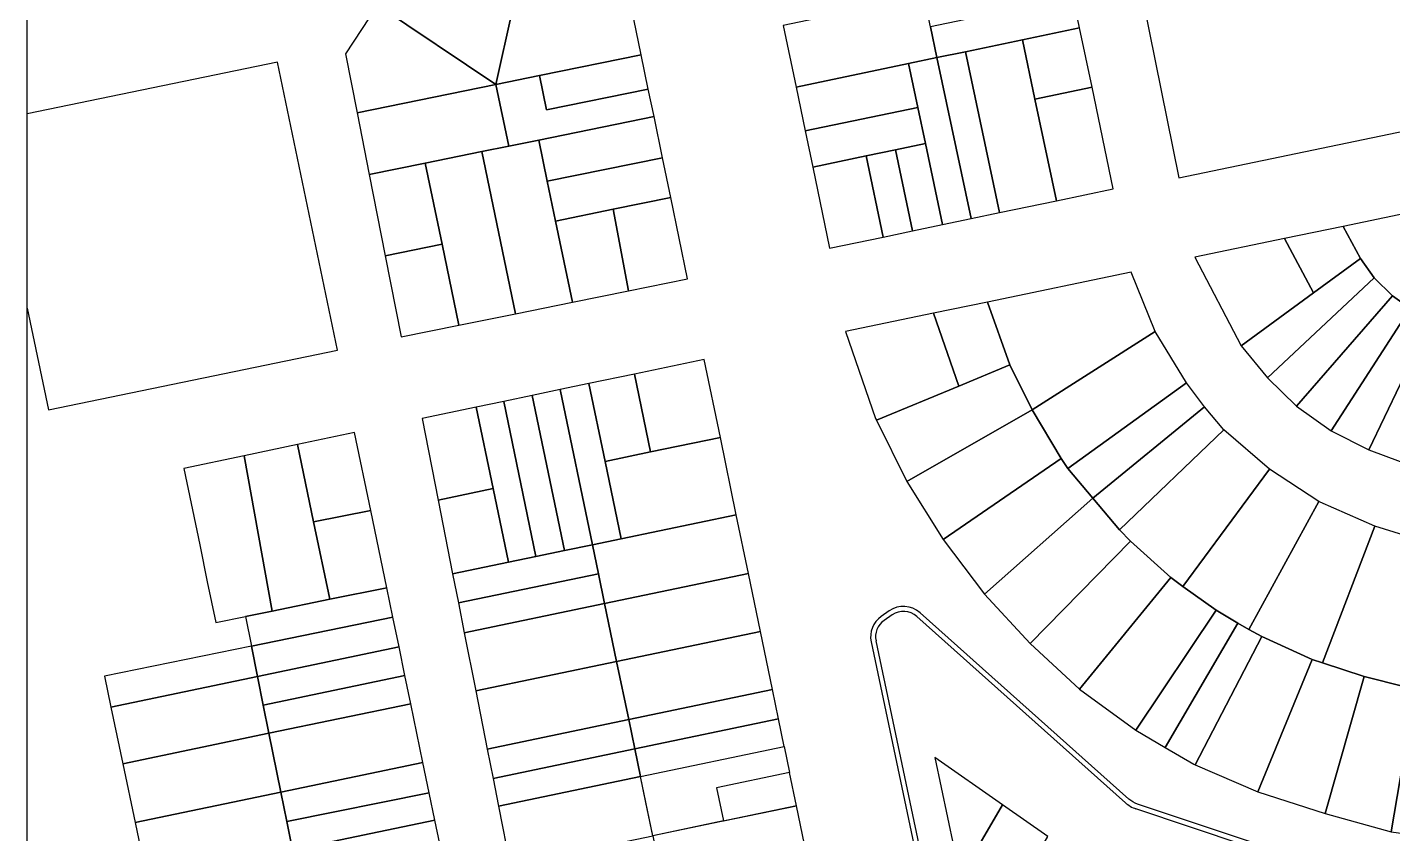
# Model space of a CAD drawing. Header units: metres. Extents: x 263639 to 269142, y 7370519 to 7372711.
# Drawn here: x 268374.7 to 268703.6, y 7371441.4 to 7371635.7 of the extents above; entities that cross this region are included whole.
import ezdxf

# ---------------------------------------------------------------- set-up
doc = ezdxf.new("R2010")
doc.units = ezdxf.units.M
doc.layers.add('LOTE', color=7, linetype='Continuous')

msp = doc.modelspace()

# ---------------------------------------------------------------- linework, layer by layer
for p, q in [((268583, 7371494.1), (268581.08, 7371492.77)), ((268639.19, 7371448.85), (268588.93, 7371493.74)), ((268579.12, 7371487.84), (268600.25, 7371387.58)), ((268693.26, 7371430.14), (268641.7, 7371447.39))]:
    msp.add_line(p, q)
msp.add_lwpolyline([(268695.69, 7371836.45), (269072.99, 7371836.45), (269072.99, 7371299.09), (268374.72, 7371299.09), (268374.72, 7371836.45), (268675.15, 7371836.45)])
msp.add_lwpolyline([(268577.95, 7371487.59), (268599.07, 7371387.34, 0.416998), (268606.24, 7371382.71), (268694.52, 7371402.19, 0.375949), (268699.2, 7371408.56), (268697.71, 7371426.1, 0.299278), (268693.64, 7371431.28), (268642.08, 7371448.53, -0.101913), (268639.99, 7371449.74), (268589.73, 7371494.63, 0.346919), (268582.32, 7371495.09), (268580.4, 7371493.76, 0.30164)], format="xyb", close=True)
for centre, radius, start, end in [((268583.82, 7371488.83), 4.8, 124.7563, 191.8979), ((268585.74, 7371490.16), 4.8, 48.2258, 124.7563), ((268643.99, 7371454.22), 7.2, 228.2258, 251.5022)]:
    msp.add_arc(centre, radius, start, end)
at = {"layer": 'LOTE', "color": 7}
for points in [[(268643.72, 7371671.48), (268642.5, 7371670.81), (268641.9, 7371670.37), (268640.82, 7371669.27), (268639.96, 7371667.96), (268639.37, 7371666.42), (268639.13, 7371665), (268639.24, 7371663.04), (268652.09, 7371599.41), (268811.9, 7371632.69), (268802.35, 7371650.79), (268794.08, 7371661.83), (268783.94, 7371671.19), (268769.62, 7371680.22), (268756.1, 7371685.35), (268744.47, 7371687.35), (268735.06, 7371688.17), (268724.49, 7371687.54), (268643.72, 7371671.48)], [(268491.52, 7371639.58), (268468.39, 7371655.1), (268459.08, 7371641.02), (268487.57, 7371621.92), (268491.52, 7371639.58)], [(268498.07, 7371624.05), (268522.58, 7371629.04), (268519.09, 7371645.94), (268491.7, 7371640.37), (268491.52, 7371639.58), (268487.57, 7371621.92), (268498.07, 7371624.05)], [(268487.57, 7371621.92), (268459.08, 7371641.02), (268451.34, 7371629.3), (268454.14, 7371615.11), (268487.57, 7371621.92), (268487.57, 7371621.92)], [(268559.87, 7371621.27), (268586.96, 7371626.94), (268593.81, 7371628.38), (268592.24, 7371635.81), (268590.66, 7371643.25), (268556.78, 7371636.16), (268559.87, 7371621.27)], [(268626.59, 7371643.01), (268592.24, 7371635.81), (268593.81, 7371628.38), (268600.66, 7371629.81), (268614.37, 7371632.68), (268628.15, 7371635.57), (268626.59, 7371643.01)], [(268628.15, 7371635.57), (268614.37, 7371632.68), (268617.4, 7371618.38), (268631.15, 7371621.24), (268628.15, 7371635.57)], [(268622.58, 7371593.9), (268617.4, 7371618.38), (268614.37, 7371632.68), (268600.66, 7371629.81), (268608.88, 7371591.03), (268622.58, 7371593.9)], [(268522.58, 7371629.04), (268498.07, 7371624.05), (268499.76, 7371615.83), (268524.28, 7371620.82), (268522.58, 7371629.04)], [(268602.03, 7371589.6), (268593.81, 7371628.38), (268586.96, 7371626.94), (268589.2, 7371616.38), (268591.04, 7371607.68), (268595.17, 7371588.16), (268602.03, 7371589.6)], [(268608.88, 7371591.03), (268600.66, 7371629.81), (268593.81, 7371628.38), (268602.03, 7371589.6), (268608.88, 7371591.03)], [(268487.57, 7371621.92), (268487.57, 7371621.92), (268490.66, 7371607.05), (268497.89, 7371608.52), (268525.66, 7371614.17), (268524.28, 7371620.82), (268499.76, 7371615.83), (268498.07, 7371624.05), (268487.57, 7371621.92)], [(268562.06, 7371610.73), (268589.2, 7371616.38), (268586.96, 7371626.94), (268559.87, 7371621.27), (268562.06, 7371610.73)], [(268487.57, 7371621.92), (268487.57, 7371621.92), (268454.14, 7371615.11), (268457.08, 7371600.21), (268470.57, 7371602.96), (268484.2, 7371605.73), (268490.66, 7371607.05), (268487.57, 7371621.92)], [(268636.27, 7371596.76), (268631.15, 7371621.24), (268617.4, 7371618.38), (268622.58, 7371593.9), (268636.27, 7371596.76)], [(268499.95, 7371598.6), (268527.71, 7371604.25), (268525.66, 7371614.17), (268497.89, 7371608.52), (268499.95, 7371598.6)], [(268563.88, 7371601.99), (268576.72, 7371604.68), (268583.82, 7371606.16), (268591.04, 7371607.68), (268589.2, 7371616.38), (268562.06, 7371610.73), (268563.88, 7371601.99)], [(268505.99, 7371569.47), (268501.94, 7371589.01), (268499.95, 7371598.6), (268497.89, 7371608.52), (268490.66, 7371607.05), (268484.2, 7371605.73), (268492.3, 7371566.68), (268505.99, 7371569.47)], [(268595.17, 7371588.16), (268591.04, 7371607.68), (268583.82, 7371606.16), (268587.95, 7371586.65), (268595.17, 7371588.16)], [(268484.2, 7371605.73), (268470.57, 7371602.96), (268474.62, 7371583.45), (268478.67, 7371563.91), (268492.3, 7371566.68), (268484.2, 7371605.73)], [(268529.69, 7371594.65), (268527.71, 7371604.25), (268499.95, 7371598.6), (268501.94, 7371589.01), (268515.85, 7371591.84), (268529.69, 7371594.65)], [(268580.85, 7371585.16), (268576.72, 7371604.68), (268563.88, 7371601.99), (268567.93, 7371582.46), (268580.85, 7371585.16)], [(268587.95, 7371586.65), (268583.82, 7371606.16), (268576.72, 7371604.68), (268580.85, 7371585.16), (268587.95, 7371586.65)], [(268470.57, 7371602.96), (268457.08, 7371600.21), (268460.93, 7371580.66), (268474.62, 7371583.45), (268470.57, 7371602.96)], [(268515.85, 7371591.84), (268519.49, 7371572.22), (268533.73, 7371575.11), (268529.69, 7371594.65), (268515.85, 7371591.84)], [(268515.85, 7371591.84), (268501.94, 7371589.01), (268505.99, 7371569.47), (268519.49, 7371572.22), (268515.85, 7371591.84)], [(268691.63, 7371587.72), (268695.78, 7371579.99), (268699.14, 7371575.33), (268703.49, 7371571.02), (268707.76, 7371567.97), (268712.89, 7371565.39), (268717.41, 7371563.65), (268716.03, 7371570.26), (268711.53, 7371591.86), (268691.63, 7371587.72)], [(268667.05, 7371558.92), (268667.05, 7371558.92), (268684.47, 7371571.7), (268677.53, 7371584.79), (268655.88, 7371580.29), (268667.05, 7371558.92)], [(268677.53, 7371584.79), (268684.47, 7371571.7), (268695.78, 7371579.99), (268691.63, 7371587.72), (268677.53, 7371584.79)], [(268474.62, 7371583.45), (268460.93, 7371580.66), (268464.79, 7371561.08), (268478.67, 7371563.91), (268474.62, 7371583.45)], [(268673.38, 7371551.25), (268699.14, 7371575.33), (268695.78, 7371579.99), (268684.47, 7371571.7), (268667.05, 7371558.92), (268673.38, 7371551.25)], [(268616.71, 7371543.49), (268616.71, 7371543.49), (268646.39, 7371562.43), (268640.55, 7371576.71), (268605.95, 7371569.5), (268611.38, 7371554.37), (268616.71, 7371543.49)], [(268680.43, 7371544.42), (268703.49, 7371571.02), (268699.14, 7371575.33), (268673.38, 7371551.25), (268680.43, 7371544.42)], [(268605.95, 7371569.5), (268592.98, 7371566.8), (268599.05, 7371549.26), (268611.38, 7371554.37), (268605.95, 7371569.5)], [(268688.72, 7371538.47), (268707.76, 7371567.97), (268703.49, 7371571.02), (268680.43, 7371544.42), (268688.72, 7371538.47)], [(268579.22, 7371541.03), (268599.05, 7371549.26), (268592.98, 7371566.8), (268571.8, 7371562.39), (268579.03, 7371541.43), (268579.22, 7371541.03)], [(268697.82, 7371533.87), (268697.82, 7371533.87), (268712.89, 7371565.39), (268707.76, 7371567.97), (268688.72, 7371538.47), (268697.82, 7371533.87)], [(268716.37, 7371526.95), (268723.36, 7371561.82), (268717.41, 7371563.65), (268712.89, 7371565.39), (268697.82, 7371533.87), (268716.37, 7371526.95)], [(268623.71, 7371531.8), (268623.71, 7371531.8), (268625.33, 7371529.42), (268653.89, 7371550.02), (268646.39, 7371562.43), (268616.71, 7371543.49), (268623.71, 7371531.8)], [(268524.82, 7371533.36), (268541.64, 7371536.87), (268537.75, 7371555.64), (268520.93, 7371552.12), (268524.82, 7371533.36)], [(268513.89, 7371531.08), (268524.82, 7371533.36), (268520.93, 7371552.12), (268509.99, 7371549.84), (268513.89, 7371531.08)], [(268586.57, 7371526.26), (268586.57, 7371526.26), (268616.71, 7371543.49), (268611.38, 7371554.37), (268611.38, 7371554.37), (268599.05, 7371549.26), (268579.22, 7371541.03), (268586.57, 7371526.26)], [(268504.07, 7371509.62), (268510.82, 7371511.02), (268503.06, 7371548.39), (268496.31, 7371546.98), (268504.07, 7371509.62)], [(268510.82, 7371511.02), (268517.75, 7371512.47), (268513.89, 7371531.08), (268509.99, 7371549.84), (268503.06, 7371548.39), (268510.82, 7371511.02)], [(268631.34, 7371522.22), (268631.34, 7371522.22), (268658.22, 7371544.27), (268653.89, 7371550.02), (268625.33, 7371529.42), (268631.34, 7371522.22)], [(268489.47, 7371545.54), (268482.85, 7371544.16), (268486.92, 7371524.54), (268490.6, 7371506.81), (268497.23, 7371508.19), (268489.47, 7371545.54)], [(268497.23, 7371508.19), (268504.07, 7371509.62), (268496.31, 7371546.98), (268489.47, 7371545.54), (268497.23, 7371508.19)], [(268473.66, 7371521.77), (268486.92, 7371524.54), (268482.85, 7371544.16), (268469.78, 7371541.43), (268473.66, 7371521.77)], [(268595.31, 7371512.27), (268595.31, 7371512.27), (268623.71, 7371531.8), (268616.71, 7371543.49), (268616.71, 7371543.49), (268586.57, 7371526.26), (268595.31, 7371512.27)], [(268658.22, 7371544.27), (268658.22, 7371544.27), (268631.34, 7371522.22), (268637.74, 7371514.64), (268637.74, 7371514.64), (268662.93, 7371538.7), (268658.22, 7371544.27)], [(268650.11, 7371503.15), (268650.11, 7371503.15), (268653.02, 7371500.92), (268653.02, 7371500.92), (268653.02, 7371500.92), (268673.93, 7371529.25), (268662.93, 7371538.7), (268662.93, 7371538.7), (268637.74, 7371514.64), (268640.39, 7371511.86), (268650.11, 7371503.15)], [(268443.66, 7371516.53), (268443.66, 7371516.53), (268443.66, 7371516.53), (268439.77, 7371535.15), (268426.91, 7371532.46), (268433.7, 7371495.04), (268447.56, 7371497.86), (268443.66, 7371516.53)], [(268457.43, 7371519.24), (268453.53, 7371538.03), (268439.77, 7371535.15), (268443.66, 7371516.53), (268457.43, 7371519.24)], [(268517.75, 7371512.47), (268545.48, 7371518.25), (268541.64, 7371536.87), (268524.82, 7371533.36), (268513.89, 7371531.08), (268517.75, 7371512.47)], [(268427.27, 7371493.73), (268433.7, 7371495.04), (268426.91, 7371532.46), (268412.4, 7371529.42), (268416.23, 7371510.97), (268418.07, 7371502.11), (268420.11, 7371492.27), (268427.27, 7371493.73)], [(268605.29, 7371499.12), (268605.29, 7371499.12), (268631.34, 7371522.22), (268625.33, 7371529.42), (268625.33, 7371529.42), (268623.71, 7371531.8), (268595.31, 7371512.27), (268605.29, 7371499.12)], [(268666.24, 7371492.11), (268666.24, 7371492.11), (268668.93, 7371490.56), (268685.79, 7371521.44), (268673.93, 7371529.25), (268673.93, 7371529.25), (268653.02, 7371500.92), (268661.07, 7371495.28), (268661.07, 7371495.28), (268666.24, 7371492.11)], [(268477.16, 7371504), (268490.6, 7371506.81), (268486.92, 7371524.54), (268473.66, 7371521.77), (268477.16, 7371504)], [(268616.25, 7371487.2), (268616.25, 7371487.2), (268640.39, 7371511.86), (268637.74, 7371514.64), (268631.34, 7371522.22), (268631.34, 7371522.22), (268605.29, 7371499.12), (268616.25, 7371487.2)], [(268443.66, 7371516.53), (268447.56, 7371497.86), (268461.28, 7371500.65), (268457.43, 7371519.24), (268443.66, 7371516.53)], [(268684.2, 7371483.4), (268684.2, 7371483.4), (268686.67, 7371482.52), (268699.27, 7371515.46), (268686.09, 7371521.26), (268686.09, 7371521.26), (268685.79, 7371521.44), (268668.93, 7371490.56), (268672.05, 7371488.91), (268684.2, 7371483.4)], [(268512.27, 7371504.02), (268513.77, 7371496.82), (268548.42, 7371504.05), (268545.48, 7371518.25), (268517.75, 7371512.47), (268510.82, 7371511.02), (268512.27, 7371504.02)], [(268706.59, 7371476.8), (268706.59, 7371476.8), (268713.33, 7371511.18), (268713.2, 7371511.19), (268699.27, 7371515.46), (268699.27, 7371515.46), (268686.67, 7371482.52), (268696.7, 7371479.24), (268706.59, 7371476.8)], [(268478.54, 7371496.99), (268512.27, 7371504.02), (268510.82, 7371511.02), (268504.07, 7371509.62), (268497.23, 7371508.19), (268490.6, 7371506.81), (268477.16, 7371504), (268478.54, 7371496.99)], [(268640.39, 7371511.86), (268640.39, 7371511.86), (268616.25, 7371487.2), (268628.12, 7371476.21), (268650.11, 7371503.15), (268640.39, 7371511.86)], [(268479.97, 7371489.77), (268513.77, 7371496.82), (268512.27, 7371504.02), (268478.54, 7371496.99), (268479.97, 7371489.77)], [(268548.42, 7371504.05), (268513.77, 7371496.82), (268516.66, 7371482.89), (268551.3, 7371490.12), (268548.42, 7371504.05)], [(268650.11, 7371503.15), (268650.11, 7371503.15), (268628.12, 7371476.21), (268628.12, 7371476.21), (268641.72, 7371466.34), (268661.07, 7371495.28), (268653.02, 7371500.92), (268650.11, 7371503.15)], [(268462.75, 7371493.53), (268461.28, 7371500.65), (268447.56, 7371497.86), (268433.7, 7371495.04), (268427.27, 7371493.73), (268428.7, 7371486.59), (268462.75, 7371493.53)], [(268482.72, 7371475.81), (268516.66, 7371482.89), (268513.77, 7371496.82), (268479.97, 7371489.77), (268482.72, 7371475.81)], [(268464.24, 7371486.38), (268462.75, 7371493.53), (268428.7, 7371486.59), (268430.17, 7371479.27), (268464.24, 7371486.38)], [(268661.07, 7371495.28), (268661.07, 7371495.28), (268641.72, 7371466.34), (268648.79, 7371462.19), (268666.24, 7371492.11), (268661.07, 7371495.28)], [(268551.3, 7371490.12), (268516.66, 7371482.89), (268519.57, 7371468.88), (268554.2, 7371476.1), (268551.3, 7371490.12)], [(268668.93, 7371490.56), (268668.93, 7371490.56), (268666.24, 7371492.11), (268648.79, 7371462.19), (268655.71, 7371458.13), (268655.96, 7371458.02), (268672.05, 7371488.91), (268668.93, 7371490.56)], [(268430.17, 7371479.27), (268428.7, 7371486.59), (268393.31, 7371479.35), (268394.86, 7371471.91), (268430.17, 7371479.27)], [(268430.17, 7371479.27), (268431.56, 7371472.35), (268465.67, 7371479.47), (268464.24, 7371486.38), (268430.17, 7371479.27)], [(268672.05, 7371488.91), (268672.05, 7371488.91), (268655.96, 7371458.02), (268671.1, 7371451.44), (268684.2, 7371483.4), (268672.05, 7371488.91)], [(268485.49, 7371461.77), (268519.57, 7371468.88), (268516.66, 7371482.89), (268482.72, 7371475.81), (268485.49, 7371461.77)], [(268687.28, 7371446.24), (268687.28, 7371446.24), (268696.7, 7371479.24), (268686.67, 7371482.52), (268686.67, 7371482.52), (268684.2, 7371483.4), (268671.1, 7371451.44), (268687.28, 7371446.24)], [(268394.86, 7371471.91), (268397.72, 7371458.24), (268432.92, 7371465.59), (268431.56, 7371472.35), (268430.17, 7371479.27), (268394.86, 7371471.91)], [(268467.07, 7371472.71), (268465.67, 7371479.47), (268431.56, 7371472.35), (268432.92, 7371465.59), (268467.07, 7371472.71)], [(268703.19, 7371441.87), (268703.19, 7371441.87), (268709.07, 7371476.41), (268706.59, 7371476.8), (268696.7, 7371479.24), (268696.7, 7371479.24), (268687.28, 7371446.24), (268703.19, 7371441.87)], [(268554.2, 7371476.1), (268519.57, 7371468.88), (268521.04, 7371461.81), (268555.66, 7371469.03), (268554.2, 7371476.1)], [(268709.07, 7371476.41), (268709.07, 7371476.41), (268703.19, 7371441.87), (268718.68, 7371439.75), (268719.25, 7371439.73), (268722.2, 7371474.76), (268709.07, 7371476.41)], [(268470, 7371458.57), (268467.07, 7371472.71), (268432.92, 7371465.59), (268435.76, 7371451.43), (268470, 7371458.57)], [(268486.89, 7371454.69), (268521.04, 7371461.81), (268519.57, 7371468.88), (268485.49, 7371461.77), (268486.89, 7371454.69)], [(268555.66, 7371469.03), (268521.04, 7371461.81), (268522.41, 7371455.2), (268557.03, 7371462.42), (268555.66, 7371469.03)], [(268435.76, 7371451.43), (268432.92, 7371465.59), (268397.72, 7371458.24), (268400.68, 7371444.11), (268435.76, 7371451.43)], [(268488.19, 7371448.06), (268522.41, 7371455.2), (268521.04, 7371461.81), (268486.89, 7371454.69), (268488.19, 7371448.06)], [(268557.03, 7371462.42), (268558.32, 7371456.15), (268540.7, 7371452.48), (268542.38, 7371444.45), (268525.38, 7371440.91), (268522.41, 7371455.2), (268557.03, 7371462.42)], [(268593.33, 7371459.76), (268599.39, 7371430.81), (268609.62, 7371448.37), (268593.33, 7371459.76)], [(268435.76, 7371451.43), (268437.19, 7371444.32), (268471.52, 7371451.23), (268470, 7371458.57), (268435.76, 7371451.43)], [(268491.02, 7371433.74), (268525.38, 7371440.91), (268523.71, 7371448.93), (268522.41, 7371455.2), (268488.19, 7371448.06), (268491.02, 7371433.74)], [(268558.32, 7371456.15), (268540.7, 7371452.48), (268542.38, 7371444.45), (268559.98, 7371448.12), (268558.32, 7371456.15)], [(268438.55, 7371437.52), (268437.19, 7371444.32), (268435.76, 7371451.43), (268400.68, 7371444.11), (268403.59, 7371430.23), (268438.55, 7371437.52)], [(268472.88, 7371444.68), (268471.52, 7371451.23), (268437.19, 7371444.32), (268438.55, 7371437.52), (268472.88, 7371444.68)], [(268559.98, 7371448.12), (268525.38, 7371440.91), (268528.29, 7371426.87), (268562.88, 7371434.09), (268559.98, 7371448.12)], [(268609.62, 7371448.37), (268599.39, 7371430.81), (268603.45, 7371411.42), (268611.48, 7371425.21), (268620.53, 7371440.75), (268609.62, 7371448.37)], [(268475.8, 7371430.58), (268472.88, 7371444.68), (268438.55, 7371437.52), (268441.39, 7371423.4), (268475.8, 7371430.58)]]:
    msp.add_lwpolyline(points, close=True, dxfattribs=at)
msp.add_lwpolyline([(268374.72, 7371568.05), (268379.86, 7371543.51), (268449.41, 7371557.91), (268435, 7371627.25), (268374.72, 7371614.8)], dxfattribs=at)

doc.saveas('drawing.dxf')
